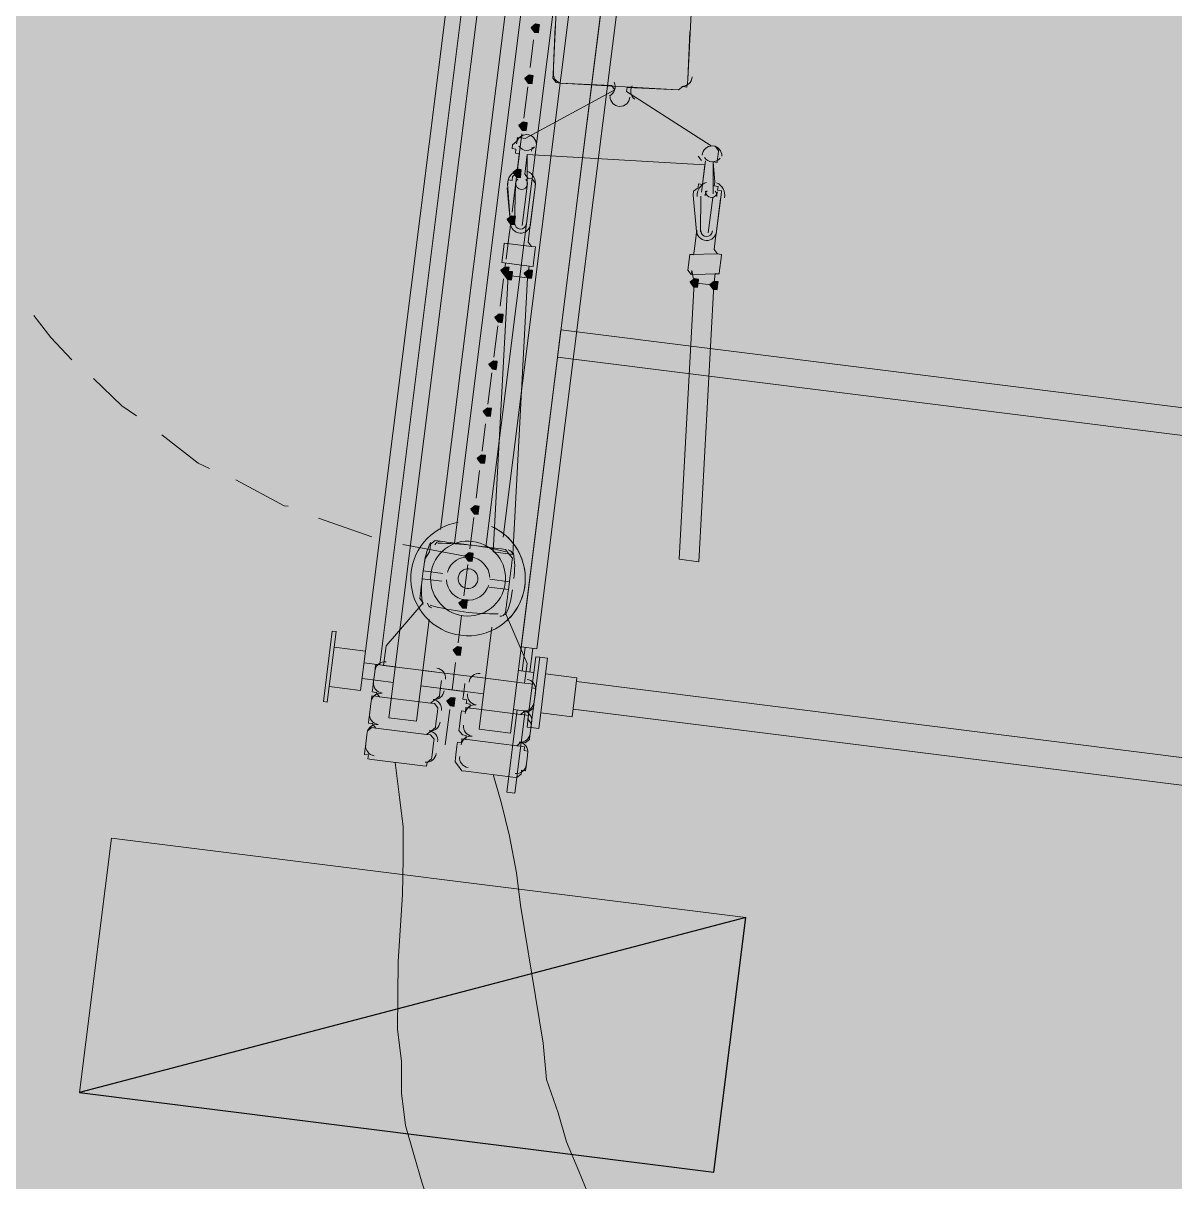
# Model space of a CAD drawing. Header units: metres. Extents: x -4 to 509425, y 7549 to 4732445.
# Drawn here: x 476042.52 to 476044.991, y 4719724.105 to 4719726.591 of the extents above; entities that cross this region are included whole.
import ezdxf

# ---------------------------------------------------------------- set-up
doc = ezdxf.new("R2010")
doc.units = ezdxf.units.M
doc.header["$LTSCALE"] = 0.01
doc.header["$MEASUREMENT"] = 0
doc.layers.get('0').update_dxf_attribs({"lineweight": 0})
doc.layers.add('_SUBESTACIÓN', color=1, linetype='Continuous')
doc.layers.add('SUBESTACION LA VID', color=253, linetype='Continuous')

# ---------------------------------------------------------------- blocks, each defined once
blk = doc.blocks.new('A$Cfff6051d')
at = {"layer": 'SUBESTACION LA VID', "transparency": 33554687}
h = blk.add_hatch(color=256, dxfattribs=at)
h.dxf.hatch_style = 2
h.paths.add_polyline_path([(476043.6269, 4719726.5793), (476043.628, 4719726.5877), (476043.6196, 4719726.5888), (476043.6101, 4719726.5814), (476043.6175, 4719726.572), (476043.6259, 4719726.5709)])
h = blk.add_hatch(color=256, dxfattribs=at)
h.dxf.hatch_style = 2
h.paths.add_polyline_path([(476043.6132, 4719726.4701), (476043.6143, 4719726.4785), (476043.6059, 4719726.4796), (476043.5964, 4719726.4722), (476043.6038, 4719726.4628), (476043.6122, 4719726.4617)])
h = blk.add_hatch(color=256, dxfattribs=at)
h.dxf.hatch_style = 2
h.paths.add_polyline_path([(476043.6006, 4719726.3693), (476043.6017, 4719726.3777), (476043.5933, 4719726.3787), (476043.5838, 4719726.3714), (476043.5911, 4719726.3619), (476043.5995, 4719726.3609)])
h = blk.add_hatch(color=256, dxfattribs=at)
h.dxf.hatch_style = 2
h.paths.add_polyline_path([(476043.588, 4719726.2685), (476043.589, 4719726.2769), (476043.5806, 4719726.2779), (476043.5712, 4719726.2706), (476043.5785, 4719726.2611), (476043.5869, 4719726.2601)])
h = blk.add_hatch(color=256, dxfattribs=at)
h.dxf.hatch_style = 2
h.paths.add_polyline_path([(476043.5753, 4719726.1677), (476043.5764, 4719726.1761), (476043.568, 4719726.1771), (476043.5585, 4719726.1698), (476043.5659, 4719726.1603), (476043.5743, 4719726.1593)])
h = blk.add_hatch(color=256, dxfattribs=at)
h.dxf.hatch_style = 2
h.paths.add_polyline_path([(476043.5616, 4719726.0585), (476043.5627, 4719726.0669), (476043.5543, 4719726.0679), (476043.5448, 4719726.0606), (476043.5522, 4719726.0511), (476043.5606, 4719726.0501)])
h = blk.add_hatch(color=256, dxfattribs=at)
h.dxf.hatch_style = 2
h.paths.add_polyline_path([(476043.569, 4719726.049), (476043.57, 4719726.0574), (476043.5616, 4719726.0585), (476043.5522, 4719726.0511), (476043.5595, 4719726.0417), (476043.5679, 4719726.0406)])
h = blk.add_hatch(color=256, dxfattribs=at)
h.dxf.hatch_style = 2
h.paths.add_polyline_path([(476043.612, 4719726.0522), (476043.6131, 4719726.0606), (476043.6047, 4719726.0616), (476043.5952, 4719726.0543), (476043.6026, 4719726.0448), (476043.611, 4719726.0438)])
h = blk.add_hatch(color=256, dxfattribs=at)
h.dxf.hatch_style = 2
h.paths.add_polyline_path([(476043.968, 4719726.0331), (476043.9691, 4719726.0415), (476043.9607, 4719726.0426), (476043.9512, 4719726.0352), (476043.9586, 4719726.0258), (476043.967, 4719726.0247)])
h = blk.add_hatch(color=256, dxfattribs=at)
h.dxf.hatch_style = 2
h.paths.add_polyline_path([(476044.01, 4719726.0279), (476044.0111, 4719726.0363), (476044.0027, 4719726.0373), (476043.9932, 4719726.03), (476044.0006, 4719726.0205), (476044.009, 4719726.0195)])
h = blk.add_hatch(color=256, dxfattribs=at)
h.dxf.hatch_style = 2
h.paths.add_polyline_path([(476043.549, 4719725.9577), (476043.5501, 4719725.9661), (476043.5417, 4719725.9671), (476043.5322, 4719725.9598), (476043.5395, 4719725.9503), (476043.5479, 4719725.9493)])
h = blk.add_hatch(color=256, dxfattribs=at)
h.dxf.hatch_style = 2
h.paths.add_polyline_path([(476043.5364, 4719725.8569), (476043.5374, 4719725.8653), (476043.529, 4719725.8663), (476043.5196, 4719725.859), (476043.5269, 4719725.8495), (476043.5353, 4719725.8485)])
h = blk.add_hatch(color=256, dxfattribs=at)
h.dxf.hatch_style = 2
h.paths.add_polyline_path([(476043.5237, 4719725.7561), (476043.5248, 4719725.7645), (476043.5164, 4719725.7655), (476043.5069, 4719725.7582), (476043.5143, 4719725.7487), (476043.5227, 4719725.7477)])
h = blk.add_hatch(color=256, dxfattribs=at)
h.dxf.hatch_style = 2
h.paths.add_polyline_path([(476043.5111, 4719725.6553), (476043.5121, 4719725.6637), (476043.5037, 4719725.6647), (476043.4943, 4719725.6574), (476043.5016, 4719725.6479), (476043.51, 4719725.6469)])
h = blk.add_hatch(color=256, dxfattribs=at)
h.dxf.hatch_style = 2
h.paths.add_polyline_path([(476043.4974, 4719725.5461), (476043.4984, 4719725.5545), (476043.49, 4719725.5555), (476043.4806, 4719725.5482), (476043.4879, 4719725.5387), (476043.4963, 4719725.5377)])
h = blk.add_hatch(color=256, dxfattribs=at)
h.dxf.hatch_style = 2
h.paths.add_polyline_path([(476043.4848, 4719725.4453), (476043.4858, 4719725.4537), (476043.4774, 4719725.4547), (476043.468, 4719725.4474), (476043.4753, 4719725.4379), (476043.4837, 4719725.4369)])
h = blk.add_hatch(color=256, dxfattribs=at)
h.dxf.hatch_style = 2
h.paths.add_polyline_path([(476043.4721, 4719725.3445), (476043.4732, 4719725.3529), (476043.4648, 4719725.3539), (476043.4553, 4719725.3466), (476043.4627, 4719725.3371), (476043.4711, 4719725.3361)])
h = blk.add_hatch(color=256, dxfattribs=at)
h.dxf.hatch_style = 2
h.paths.add_polyline_path([(476043.4595, 4719725.2436), (476043.4605, 4719725.252), (476043.4521, 4719725.2531), (476043.4427, 4719725.2458), (476043.45, 4719725.2363), (476043.4584, 4719725.2352)])
h = blk.add_hatch(color=256, dxfattribs=at)
h.dxf.hatch_style = 2
h.paths.add_polyline_path([(476043.4458, 4719725.1344), (476043.4468, 4719725.1428), (476043.4384, 4719725.1439), (476043.429, 4719725.1366), (476043.4363, 4719725.1271), (476043.4447, 4719725.126)])
h = blk.add_hatch(color=256, dxfattribs=at)
h.dxf.hatch_style = 2
h.paths.add_polyline_path([(476044.0704, 4719724.6722), (476042.6411, 4719724.2968), (476044.002, 4719724.1262)])
at = {"layer": 'SUBESTACION LA VID', "lineweight": 15}
for p, q in [((476043.4459, 4719725.4757), (476043.8008, 4719728.3066)), ((476043.5131, 4719725.4673), (476043.868, 4719728.2982)), ((476043.2547, 4719725.2437), (476043.5043, 4719727.2346)), ((476043.5379, 4719727.2304), (476043.2852, 4719725.2143)), ((476043.5777, 4719726.7988), (476043.4155, 4719725.5051)), ((476043.7121, 4719726.7819), (476043.5499, 4719725.4883)), ((476043.5655, 4719725.0682), (476043.7782, 4719726.7651)), ((476043.6616, 4719726.5835), (476043.6573, 4719726.4816)), ((476043.9461, 4719726.471), (476043.9504, 4719726.5729)), ((476043.608, 4719726.4964), (476043.6154, 4719726.5552)), ((476043.5943, 4719726.3871), (476043.6027, 4719726.4543)), ((476043.5974, 4719726.3441), (476043.7896, 4719726.448)), ((476043.672, 4719726.4627), (476043.9262, 4719726.4479)), ((476043.9965, 4719726.3282), (476043.8148, 4719726.4448)), ((476043.5817, 4719726.2863), (476043.5901, 4719726.3535)), ((476043.5701, 4719726.3304), (476043.5691, 4719726.322)), ((476043.6121, 4719726.3252), (476043.6111, 4719726.3168)), ((476043.5764, 4719726.2443), (476043.5848, 4719726.3115)), ((476043.6016, 4719726.3094), (476043.9828, 4719726.2872)), ((476043.6016, 4719726.2412), (476043.6016, 4719726.3094)), ((476043.9681, 4719726.3062), (476043.9755, 4719726.2967)), ((476043.9754, 4719726.2284), (476043.9839, 4719726.2956)), ((476044.0006, 4719726.2253), (476044.0007, 4719726.2935)), ((476044.0112, 4719726.3093), (476044.0101, 4719726.3009)), ((476043.569, 4719726.1855), (476043.5764, 4719726.2443)), ((476043.5764, 4719726.2443), (476043.5743, 4719726.1593)), ((476043.6016, 4719726.2412), (476043.5911, 4719726.1572)), ((476043.5586, 4719726.238), (476043.5659, 4719726.1603)), ((476043.6184, 4719726.2391), (476043.6079, 4719726.1551)), ((476043.9576, 4719726.2222), (476043.9649, 4719726.1444)), ((476043.9744, 4719726.22), (476043.9733, 4719726.1434)), ((476043.9996, 4719726.2169), (476043.9901, 4719726.1413)), ((476044.0164, 4719726.2148), (476044.0069, 4719726.1392)), ((476043.5564, 4719726.0847), (476043.5638, 4719726.1435)), ((476043.5648, 4719726.1519), (476043.5617, 4719726.1267)), ((476043.6068, 4719726.1467), (476043.6037, 4719726.1215)), ((476043.611, 4719726.112), (476043.5522, 4719726.1194)), ((476043.5606, 4719726.1183), (476043.5617, 4719726.1267)), ((476043.611, 4719726.112), (476043.6037, 4719726.1215)), ((476043.9638, 4719726.136), (476043.9596, 4719726.1024)), ((476044.0058, 4719726.1308), (476044.0027, 4719726.1056)), ((476043.5512, 4719726.111), (476043.5469, 4719726.0774)), ((476043.5512, 4719726.111), (476043.5512, 4719726.111)), ((476043.611, 4719726.112), (476043.611, 4719726.112)), ((476043.6194, 4719726.111), (476043.6152, 4719726.0774)), ((476043.9502, 4719726.0951), (476043.9502, 4719726.0951)), ((476043.9586, 4719726.094), (476043.9596, 4719726.1024)), ((476044.01, 4719726.0961), (476044.0027, 4719726.1056)), ((476043.6057, 4719726.07), (476043.5469, 4719726.0774)), ((476043.548, 4719726.0858), (476043.548, 4719726.0858)), ((476043.5553, 4719726.0763), (476043.5522, 4719726.0511)), ((476043.6057, 4719726.07), (476043.6036, 4719726.0532)), ((476043.6068, 4719726.0784), (476043.6068, 4719726.0784)), ((476044.009, 4719726.0877), (476044.009, 4719726.0877)), ((476044.0174, 4719726.0867), (476044.0142, 4719726.0615)), ((476043.5606, 4719726.0501), (476043.5289, 4719725.4568)), ((476043.5438, 4719725.9839), (476043.5511, 4719726.0427)), ((476043.6026, 4719726.0448), (476043.5606, 4719726.0501)), ((476043.6026, 4719726.0448), (476043.5709, 4719725.4515)), ((476043.946, 4719726.0615), (476043.946, 4719726.0615)), ((476043.9533, 4719726.052), (476044.0132, 4719726.0531)), ((476043.9544, 4719726.0604), (476043.9596, 4719726.0342)), ((476044.0142, 4719726.0615), (476044.0142, 4719726.0615)), ((476043.9596, 4719726.0342), (476043.9279, 4719725.4409)), ((476043.9596, 4719726.0342), (476044.0016, 4719726.0289)), ((476043.5301, 4719725.8747), (476043.5385, 4719725.9419)), ((476043.5174, 4719725.7739), (476043.5259, 4719725.8411)), ((476043.5048, 4719725.6731), (476043.5122, 4719725.7319)), ((476043.4922, 4719725.5723), (476043.4995, 4719725.6311)), ((476043.2685, 4719725.4894), (476043.154, 4719725.5294)), ((476043.4785, 4719725.4631), (476043.4869, 4719725.5303)), ((476043.4764, 4719725.4463), (476043.3346, 4719725.4726)), ((476043.5709, 4719725.4515), (476043.5289, 4719725.4568)), ((476043.4658, 4719725.3623), (476043.4742, 4719725.4295)), ((476043.9279, 4719725.4409), (476043.9699, 4719725.4356)), ((476043.4186, 4719725.3938), (476043.3766, 4719725.3991)), ((476043.4207, 4719725.4106), (476043.3787, 4719725.4159)), ((476043.5215, 4719725.398), (476043.5635, 4719725.3927)), ((476043.5194, 4719725.3812), (476043.5614, 4719725.3759)), ((476043.4532, 4719725.2615), (476043.4606, 4719725.3203)), ((476043.3912, 4719725.3119), (476043.3639, 4719725.0935)), ((476043.5257, 4719725.2951), (476043.4983, 4719725.0767)), ((476043.177, 4719725.1681), (476043.1875, 4719725.2521)), ((476043.5907, 4719725.2016), (476043.597, 4719725.252)), ((476043.6075, 4719725.1995), (476043.6138, 4719725.2499)), ((476043.2516, 4719725.2185), (476043.3188, 4719725.2101)), ((476043.2715, 4719725.1734), (476043.2746, 4719725.1986)), ((476043.2936, 4719725.2133), (476043.4028, 4719725.1996)), ((476043.512, 4719725.1859), (476043.3776, 4719725.2027)), ((476043.4405, 4719725.1607), (476043.4479, 4719725.2195)), ((476043.6054, 4719725.1144), (476043.6159, 4719725.1984)), ((476043.2473, 4719725.1849), (476043.3145, 4719725.1765)), ((476043.4175, 4719725.1807), (476043.4143, 4719725.1555)), ((476043.4679, 4719725.1743), (476043.4647, 4719725.1491)), ((476043.596, 4719725.1753), (476043.4952, 4719725.188)), ((476043.6306, 4719725.1113), (476043.6411, 4719725.1953)), ((476043.7073, 4719725.1785), (476047.143, 4719724.7477)), ((476043.5077, 4719725.1523), (476043.3733, 4719725.1691)), ((476043.4153, 4719725.1639), (476043.4657, 4719725.1575)), ((476043.6159, 4719725.1302), (476043.6191, 4719725.1554)), ((476043.2631, 4719725.1062), (476043.2662, 4719725.1314)), ((476043.3943, 4719725.1324), (476043.2851, 4719725.1461)), ((476043.2851, 4719725.1461), (476043.3943, 4719725.1324)), ((476043.3639, 4719725.0935), (476043.3051, 4719725.1009)), ((476043.409, 4719725.1135), (476043.4059, 4719725.0883)), ((476043.4258, 4719725.0431), (476043.4353, 4719725.1187)), ((476043.4594, 4719725.1071), (476043.4563, 4719725.0819)), ((476043.4867, 4719725.1208), (476043.5875, 4719725.1081)), ((476043.5875, 4719725.1081), (476043.4867, 4719725.1208)), ((476043.6999, 4719725.1197), (476047.1356, 4719724.6889)), ((476043.3859, 4719725.0652), (476043.2767, 4719725.0789)), ((476043.2767, 4719725.0789), (476043.3859, 4719725.0652)), ((476043.4983, 4719725.0767), (476043.5655, 4719725.0682)), ((476043.6075, 4719725.063), (476043.6106, 4719725.0882)), ((476043.2546, 4719725.039), (476043.2578, 4719725.0642)), ((476043.4783, 4719725.0536), (476043.5791, 4719725.0409)), ((476043.5791, 4719725.0409), (476043.4783, 4719725.0536)), ((476043.4006, 4719725.0463), (476043.3974, 4719725.0211)), ((476043.451, 4719725.0399), (476043.4478, 4719725.0147)), ((476043.3775, 4719724.998), (476043.2683, 4719725.0116)), ((476043.5991, 4719724.9958), (476043.6022, 4719725.021)), ((476043.4699, 4719724.9864), (476043.5707, 4719724.9737)), ((476042.6411, 4719724.2968), (476044.0704, 4719724.6722))]:
    blk.add_line(p, q, dxfattribs=at)
for points in [[(476043.9699, 4719725.4356), (476043.9279, 4719725.4409), (476043.9596, 4719726.0342), (476043.9544, 4719726.0604), (476043.9533, 4719726.052), (476043.946, 4719726.0615), (476043.9502, 4719726.0951), (476043.9586, 4719726.094), (476043.9596, 4719726.1024), (476043.9638, 4719726.136), (476043.9649, 4719726.1444), (476043.9576, 4719726.2222), (476043.9586, 4719726.2306), (476043.9681, 4719726.2379), (476043.9691, 4719726.2463), (476043.9775, 4719726.2452), (476043.9828, 4719726.2872), (476043.6016, 4719726.3094), (476043.5964, 4719726.2674), (476043.6037, 4719726.258), (476043.6121, 4719726.2569), (476043.6195, 4719726.2475), (476043.6184, 4719726.2391), (476043.6089, 4719726.1635), (476043.6068, 4719726.1467), (476043.6037, 4719726.1215), (476043.611, 4719726.112), (476043.6194, 4719726.111), (476043.6152, 4719726.0774), (476043.6141, 4719726.069), (476043.6057, 4719726.07), (476043.6036, 4719726.0532), (476043.6026, 4719726.0448), (476043.5709, 4719725.4515), (476043.5289, 4719725.4568), (476043.5606, 4719726.0501), (476043.5522, 4719726.0511), (476043.5553, 4719726.0763), (476043.5469, 4719726.0774), (476043.5512, 4719726.111), (476043.5522, 4719726.1194), (476043.5606, 4719726.1183), (476043.5617, 4719726.1267), (476043.5648, 4719726.1519), (476043.5659, 4719726.1603), (476043.5596, 4719726.2464), (476043.5607, 4719726.2548), (476043.5691, 4719726.2538), (476043.5701, 4719726.2622), (476043.5796, 4719726.2695), (476043.5848, 4719726.3115), (476043.5764, 4719726.3126), (476043.5775, 4719726.321), (476043.5691, 4719726.322), (476043.5701, 4719726.3304), (476043.5796, 4719726.3378), (476043.5806, 4719726.3462), (476043.589, 4719726.3451), (476043.5974, 4719726.3441), (476043.7896, 4719726.448), (476043.7823, 4719726.4574), (476043.672, 4719726.4627), (476043.6636, 4719726.4638), (476043.6563, 4719726.4732), (476043.6573, 4719726.4816), (476043.76, 4719728.6616)], [(476044.0561, 4719728.6415), (476043.9461, 4719726.471), (476043.9451, 4719726.4626), (476043.944, 4719726.4542), (476043.9356, 4719726.4553), (476043.9262, 4719726.4479), (476043.8159, 4719726.4532), (476043.8148, 4719726.4448), (476043.9965, 4719726.3282), (476044.0049, 4719726.3271), (476044.0122, 4719726.3177), (476044.0112, 4719726.3093), (476044.0101, 4719726.3009), (476044.0091, 4719726.2925), (476044.0007, 4719726.2935), (476044.0038, 4719726.2505), (476044.0027, 4719726.2421), (476044.0111, 4719726.241), (476044.0101, 4719726.2326), (476044.0185, 4719726.2316), (476044.0174, 4719726.2232), (476044.0069, 4719726.1392), (476044.0058, 4719726.1308), (476044.0027, 4719726.1056), (476044.01, 4719726.0961), (476044.0184, 4719726.0951), (476044.0174, 4719726.0867), (476044.0142, 4719726.0615), (476044.0132, 4719726.0531), (476044.0048, 4719726.0541), (476044.0016, 4719726.0289), (476043.9699, 4719725.4356)], [(476043.7883, 4719728.4789), (476043.8157, 4719728.6973), (476043.7569, 4719728.7046), (476043.3051, 4719725.1009)], [(476043.8044, 4719726.7021), (476043.6222, 4719725.2488), (476043.5886, 4719725.2531), (476043.7708, 4719726.7063)], [(476043.946, 4719726.0615), (476043.9502, 4719726.0951), (476044.01, 4719726.0961)], [(476044.0048, 4719726.0541), (476044.0016, 4719726.0289), (476043.9699, 4719725.4356)], [(476042.6249, 4719725.8688), (476042.5797, 4719725.9171), (476042.543, 4719725.9643)], [(476047.3711, 4719725.4102), (476047.3785, 4719725.469), (476043.6739, 4719725.9335), (476043.6666, 4719725.8747), (476047.3711, 4719725.4102)], [(476047.3711, 4719725.4102), (476047.3785, 4719725.469), (476043.6739, 4719725.9335), (476043.6666, 4719725.8747), (476047.3711, 4719725.4102)], [(476042.7635, 4719725.749), (476042.732, 4719725.77), (476042.6711, 4719725.8288)], [(476042.9199, 4719725.6355), (476042.8957, 4719725.6471), (476042.818, 4719725.708)], [(476043.0889, 4719725.5546), (476043.0805, 4719725.5557), (476042.9766, 4719725.6114)], [(476043.2683, 4719725.0116), (476043.2599, 4719725.0127), (476043.2609, 4719725.0211), (476043.2525, 4719725.0222), (476043.2536, 4719725.0306), (476043.2546, 4719725.039), (476043.2578, 4719725.0642), (476043.2588, 4719725.0726), (476043.2683, 4719725.0799), (476043.2767, 4719725.0789), (476043.2694, 4719725.0883), (476043.261, 4719725.0894), (476043.262, 4719725.0978), (476043.2631, 4719725.1062), (476043.2662, 4719725.1314), (476043.2673, 4719725.1398), (476043.2683, 4719725.1482), (476043.2767, 4719725.1471), (476043.2851, 4719725.1461), (476043.2778, 4719725.1555), (476043.2694, 4719725.1566), (476043.2704, 4719725.165), (476043.2715, 4719725.1734), (476043.2746, 4719725.1986), (476043.2757, 4719725.207), (476043.2768, 4719725.2154), (476043.2852, 4719725.2143), (476043.2936, 4719725.2133), (476043.2988, 4719725.2553), (476043.3787, 4719725.3476), (476043.3713, 4719725.3571), (476043.3734, 4719725.3739), (476043.3745, 4719725.3823), (476043.3755, 4719725.3907), (476043.3766, 4719725.3991), (476043.3787, 4719725.4159), (476043.3797, 4719725.4243), (476043.3818, 4719725.4411), (476043.3923, 4719725.4568), (476043.3934, 4719725.4652), (476043.3945, 4719725.4736), (476043.4039, 4719725.481), (476043.4207, 4719725.4789), (476043.4291, 4719725.4778), (476043.4375, 4719725.4768), (476043.4459, 4719725.4757), (476043.4543, 4719725.4747), (476043.4711, 4719725.4726), (476043.4795, 4719725.4715), (476043.4879, 4719725.4705), (476043.5047, 4719725.4684), (476043.5215, 4719725.4662), (476043.5383, 4719725.4641), (476043.5467, 4719725.4631), (476043.5551, 4719725.462), (476043.5625, 4719725.4526), (476043.5698, 4719725.4431), (476043.5688, 4719725.4347), (476043.5677, 4719725.4263), (476043.5666, 4719725.4179), (476043.5656, 4719725.4095), (476043.5645, 4719725.4011), (476043.5635, 4719725.3927), (476043.5614, 4719725.3759), (476043.5603, 4719725.3675), (476043.5593, 4719725.3591), (476043.5582, 4719725.3507), (476043.5572, 4719725.3423), (476043.5561, 4719725.3339), (476043.5551, 4719725.3255), (476043.6012, 4719725.2173), (476043.596, 4719725.1753), (476043.6044, 4719725.1743), (476043.6128, 4719725.1732), (476043.6117, 4719725.1648), (476043.6201, 4719725.1638), (476043.6191, 4719725.1554), (476043.6159, 4719725.1302), (476043.6149, 4719725.1218), (476043.6054, 4719725.1144), (476043.597, 4719725.1155), (476043.5875, 4719725.1081), (476043.5959, 4719725.1071), (476043.6043, 4719725.106), (476043.6033, 4719725.0976), (476043.6106, 4719725.0882), (476043.6075, 4719725.063), (476043.6064, 4719725.0546), (476043.597, 4719725.0472), (476043.5886, 4719725.0483), (476043.5791, 4719725.0409), (476043.5875, 4719725.0399), (476043.5959, 4719725.0388), (476043.5949, 4719725.0304), (476043.6033, 4719725.0294), (476043.6022, 4719725.021), (476043.5991, 4719724.9958), (476043.598, 4719724.9874), (476043.5896, 4719724.9884), (476043.5885, 4719724.98), (476043.5791, 4719724.9727), (476043.5707, 4719724.9737), (476043.4699, 4719724.9864), (476043.4615, 4719724.9874), (476043.4541, 4719724.9969), (476043.4468, 4719725.0063), (476043.4478, 4719725.0147), (476043.451, 4719725.0399), (476043.4521, 4719725.0483), (476043.4605, 4719725.0473), (476043.4615, 4719725.0557), (476043.4699, 4719725.0546), (476043.4783, 4719725.0536), (476043.4699, 4719725.0546), (476043.471, 4719725.063), (476043.4626, 4719725.0641), (476043.4552, 4719725.0735), (476043.4563, 4719725.0819), (476043.4594, 4719725.1071), (476043.4605, 4719725.1155), (476043.4689, 4719725.1145), (476043.4699, 4719725.1229), (476043.4783, 4719725.1218), (476043.4867, 4719725.1208), (476043.4783, 4719725.1218), (476043.4794, 4719725.1302), (476043.471, 4719725.1313), (476043.472, 4719725.1397), (476043.4636, 4719725.1407), (476043.4647, 4719725.1491), (476043.4657, 4719725.1575), (476043.4153, 4719725.1639), (476043.4143, 4719725.1555), (476043.4132, 4719725.1471), (476043.4038, 4719725.1397), (476043.3943, 4719725.1324), (476043.4027, 4719725.1313), (476043.4101, 4719725.1219), (476043.409, 4719725.1135), (476043.4059, 4719725.0883), (476043.4048, 4719725.0799), (476043.3954, 4719725.0725), (476043.3859, 4719725.0652), (476043.3943, 4719725.0641), (476043.4017, 4719725.0547), (476043.4006, 4719725.0463), (476043.3974, 4719725.0211), (476043.3964, 4719725.0127), (476043.3869, 4719725.0053), (476043.3859, 4719724.9969), (476043.3775, 4719724.998), (476043.2683, 4719725.0116)], [(476043.2936, 4719725.2133), (476043.2988, 4719725.2553), (476043.3787, 4719725.3476)], [(476043.596, 4719725.1753), (476043.6012, 4719725.2173), (476043.5551, 4719725.3255)], [(476043.1917, 4719725.2857), (476043.1875, 4719725.2521), (476043.2547, 4719725.2437), (476043.2442, 4719725.1597), (476043.177, 4719725.1681), (476043.1728, 4719725.1345), (476043.1644, 4719725.1356), (476043.1833, 4719725.2868), (476043.1917, 4719725.2857)], [(476043.5718, 4719725.1186), (476043.6054, 4719725.1144), (476043.6012, 4719725.0808), (476043.6096, 4719725.0798), (476043.6285, 4719725.231), (476043.6201, 4719725.232), (476043.6159, 4719725.1984), (476043.5823, 4719725.2026)], [(476043.6453, 4719725.2289), (476043.6411, 4719725.1953), (476043.7083, 4719725.1869), (476043.6978, 4719725.1029), (476043.6306, 4719725.1113), (476043.6264, 4719725.0777), (476043.6096, 4719725.0798), (476043.6285, 4719725.231), (476043.6453, 4719725.2289)], [(476043.597, 4719725.1155), (476043.5749, 4719724.9391), (476043.5581, 4719724.9412), (476043.5802, 4719725.1176)], [(476043.3187, 4719725.0053), (476043.3271, 4719724.936), (476043.3354, 4719724.8667), (476043.3354, 4719724.7985), (476043.3343, 4719724.7218), (476043.3248, 4719724.5779), (476043.3237, 4719724.433), (476043.3321, 4719724.3637), (476043.3321, 4719724.2955), (476043.3404, 4719724.2262), (476043.3583, 4719724.1642), (476043.3761, 4719724.1022), (476043.3887, 4719724.0665), (476043.4023, 4719724.0392), (476043.416, 4719724.0119), (476043.4296, 4719723.9846), (476043.4517, 4719723.9562), (476043.4748, 4719723.9363)], [(476043.5287, 4719724.979), (476043.5465, 4719724.917), (476043.5633, 4719724.8467), (476043.579, 4719724.7679), (476043.5874, 4719724.6986), (476043.6115, 4719724.5505), (476043.6356, 4719724.4025), (476043.6429, 4719724.3248), (476043.6681, 4719724.2533), (476043.6859, 4719724.1914), (476043.7121, 4719724.1284), (476043.7384, 4719724.0653), (476043.7604, 4719724.037), (476043.7825, 4719724.0086), (476043.7961, 4719723.9813), (476043.8192, 4719723.9614), (476043.8496, 4719723.9319), (476043.8727, 4719723.912)], [(476044.002, 4719724.1262), (476042.6411, 4719724.2968), (476042.7096, 4719724.8428), (476044.0704, 4719724.6722), (476044.002, 4719724.1262)]]:
    blk.add_lwpolyline(points, dxfattribs=at)
at = {"layer": 'SUBESTACION LA VID'}
for points in [[(476043.6269, 4719726.5793), (476043.628, 4719726.5877), (476043.6196, 4719726.5888), (476043.6101, 4719726.5814), (476043.6175, 4719726.572), (476043.6259, 4719726.5709)], [(476043.6132, 4719726.4701), (476043.6143, 4719726.4785), (476043.6059, 4719726.4796), (476043.5964, 4719726.4722), (476043.6038, 4719726.4628), (476043.6122, 4719726.4617)], [(476043.6006, 4719726.3693), (476043.6017, 4719726.3777), (476043.5933, 4719726.3787), (476043.5838, 4719726.3714), (476043.5911, 4719726.3619), (476043.5995, 4719726.3609)], [(476043.588, 4719726.2685), (476043.589, 4719726.2769), (476043.5806, 4719726.2779), (476043.5712, 4719726.2706), (476043.5785, 4719726.2611), (476043.5869, 4719726.2601)], [(476043.5753, 4719726.1677), (476043.5764, 4719726.1761), (476043.568, 4719726.1771), (476043.5585, 4719726.1698), (476043.5659, 4719726.1603), (476043.5743, 4719726.1593)], [(476043.5616, 4719726.0585), (476043.5627, 4719726.0669), (476043.5543, 4719726.0679), (476043.5448, 4719726.0606), (476043.5522, 4719726.0511), (476043.5606, 4719726.0501)], [(476043.569, 4719726.049), (476043.57, 4719726.0574), (476043.5616, 4719726.0585), (476043.5522, 4719726.0511), (476043.5595, 4719726.0417), (476043.5679, 4719726.0406)], [(476043.612, 4719726.0522), (476043.6131, 4719726.0606), (476043.6047, 4719726.0616), (476043.5952, 4719726.0543), (476043.6026, 4719726.0448), (476043.611, 4719726.0438)], [(476043.968, 4719726.0331), (476043.9691, 4719726.0415), (476043.9607, 4719726.0426), (476043.9512, 4719726.0352), (476043.9586, 4719726.0258), (476043.967, 4719726.0247)], [(476044.01, 4719726.0279), (476044.0111, 4719726.0363), (476044.0027, 4719726.0373), (476043.9932, 4719726.03), (476044.0006, 4719726.0205), (476044.009, 4719726.0195)], [(476043.549, 4719725.9577), (476043.5501, 4719725.9661), (476043.5417, 4719725.9671), (476043.5322, 4719725.9598), (476043.5395, 4719725.9503), (476043.5479, 4719725.9493)], [(476043.5364, 4719725.8569), (476043.5374, 4719725.8653), (476043.529, 4719725.8663), (476043.5196, 4719725.859), (476043.5269, 4719725.8495), (476043.5353, 4719725.8485)], [(476043.5237, 4719725.7561), (476043.5248, 4719725.7645), (476043.5164, 4719725.7655), (476043.5069, 4719725.7582), (476043.5143, 4719725.7487), (476043.5227, 4719725.7477)], [(476043.5111, 4719725.6553), (476043.5121, 4719725.6637), (476043.5037, 4719725.6647), (476043.4943, 4719725.6574), (476043.5016, 4719725.6479), (476043.51, 4719725.6469)], [(476043.4974, 4719725.5461), (476043.4984, 4719725.5545), (476043.49, 4719725.5555), (476043.4806, 4719725.5482), (476043.4879, 4719725.5387), (476043.4963, 4719725.5377)], [(476043.4848, 4719725.4453), (476043.4858, 4719725.4537), (476043.4774, 4719725.4547), (476043.468, 4719725.4474), (476043.4753, 4719725.4379), (476043.4837, 4719725.4369)], [(476043.4721, 4719725.3445), (476043.4732, 4719725.3529), (476043.4648, 4719725.3539), (476043.4553, 4719725.3466), (476043.4627, 4719725.3371), (476043.4711, 4719725.3361)], [(476043.4595, 4719725.2436), (476043.4605, 4719725.252), (476043.4521, 4719725.2531), (476043.4427, 4719725.2458), (476043.45, 4719725.2363), (476043.4584, 4719725.2352)], [(476043.4458, 4719725.1344), (476043.4468, 4719725.1428), (476043.4384, 4719725.1439), (476043.429, 4719725.1366), (476043.4363, 4719725.1271), (476043.4447, 4719725.126)], [(476044.0704, 4719724.6722), (476042.6411, 4719724.2968), (476044.002, 4719724.1262)]]:
    blk.add_lwpolyline(points, close=True, dxfattribs=at)
at = {"layer": 'SUBESTACION LA VID', "lineweight": 0}
for points in [[(476043.6269, 4719726.5793), (476043.628, 4719726.5877), (476043.6196, 4719726.5888), (476043.6101, 4719726.5814), (476043.6175, 4719726.572), (476043.6259, 4719726.5709)], [(476043.6132, 4719726.4701), (476043.6143, 4719726.4785), (476043.6059, 4719726.4796), (476043.5964, 4719726.4722), (476043.6038, 4719726.4628), (476043.6122, 4719726.4617)], [(476043.6006, 4719726.3693), (476043.6017, 4719726.3777), (476043.5933, 4719726.3787), (476043.5838, 4719726.3714), (476043.5911, 4719726.3619), (476043.5995, 4719726.3609)], [(476043.588, 4719726.2685), (476043.589, 4719726.2769), (476043.5806, 4719726.2779), (476043.5712, 4719726.2706), (476043.5785, 4719726.2611), (476043.5869, 4719726.2601)], [(476043.5753, 4719726.1677), (476043.5764, 4719726.1761), (476043.568, 4719726.1771), (476043.5585, 4719726.1698), (476043.5659, 4719726.1603), (476043.5743, 4719726.1593)], [(476043.5616, 4719726.0585), (476043.5627, 4719726.0669), (476043.5543, 4719726.0679), (476043.5448, 4719726.0606), (476043.5522, 4719726.0511), (476043.5606, 4719726.0501)], [(476043.569, 4719726.049), (476043.57, 4719726.0574), (476043.5616, 4719726.0585), (476043.5522, 4719726.0511), (476043.5595, 4719726.0417), (476043.5679, 4719726.0406)], [(476043.612, 4719726.0522), (476043.6131, 4719726.0606), (476043.6047, 4719726.0616), (476043.5952, 4719726.0543), (476043.6026, 4719726.0448), (476043.611, 4719726.0438)], [(476043.968, 4719726.0331), (476043.9691, 4719726.0415), (476043.9607, 4719726.0426), (476043.9512, 4719726.0352), (476043.9586, 4719726.0258), (476043.967, 4719726.0247)], [(476044.01, 4719726.0279), (476044.0111, 4719726.0363), (476044.0027, 4719726.0373), (476043.9932, 4719726.03), (476044.0006, 4719726.0205), (476044.009, 4719726.0195)], [(476043.549, 4719725.9577), (476043.5501, 4719725.9661), (476043.5417, 4719725.9671), (476043.5322, 4719725.9598), (476043.5395, 4719725.9503), (476043.5479, 4719725.9493)], [(476043.5364, 4719725.8569), (476043.5374, 4719725.8653), (476043.529, 4719725.8663), (476043.5196, 4719725.859), (476043.5269, 4719725.8495), (476043.5353, 4719725.8485)], [(476043.5237, 4719725.7561), (476043.5248, 4719725.7645), (476043.5164, 4719725.7655), (476043.5069, 4719725.7582), (476043.5143, 4719725.7487), (476043.5227, 4719725.7477)], [(476043.5111, 4719725.6553), (476043.5121, 4719725.6637), (476043.5037, 4719725.6647), (476043.4943, 4719725.6574), (476043.5016, 4719725.6479), (476043.51, 4719725.6469)], [(476043.4974, 4719725.5461), (476043.4984, 4719725.5545), (476043.49, 4719725.5555), (476043.4806, 4719725.5482), (476043.4879, 4719725.5387), (476043.4963, 4719725.5377)], [(476043.4848, 4719725.4453), (476043.4858, 4719725.4537), (476043.4774, 4719725.4547), (476043.468, 4719725.4474), (476043.4753, 4719725.4379), (476043.4837, 4719725.4369)], [(476043.4721, 4719725.3445), (476043.4732, 4719725.3529), (476043.4648, 4719725.3539), (476043.4553, 4719725.3466), (476043.4627, 4719725.3371), (476043.4711, 4719725.3361)], [(476043.4595, 4719725.2436), (476043.4605, 4719725.252), (476043.4521, 4719725.2531), (476043.4427, 4719725.2458), (476043.45, 4719725.2363), (476043.4584, 4719725.2352)], [(476043.4458, 4719725.1344), (476043.4468, 4719725.1428), (476043.4384, 4719725.1439), (476043.429, 4719725.1366), (476043.4363, 4719725.1271), (476043.4447, 4719725.126)], [(476044.0704, 4719724.6722), (476042.6411, 4719724.2968), (476044.002, 4719724.1262)]]:
    blk.add_lwpolyline(points, close=True, dxfattribs=at)
at = {"layer": 'SUBESTACION LA VID', "lineweight": 15}
for points, knots in [([(476043.6583, 4719726.4881), (476043.6568, 4719726.482), (476043.6582, 4719726.4755), (476043.6619, 4719726.4705), (476043.6657, 4719726.4655), (476043.6715, 4719726.4624), (476043.6778, 4719726.4621)], [0, 0, 0, 0, 1, 1, 1, 2, 2, 2, 2]), ([(476043.7781, 4719726.4356), (476043.7833, 4719726.4381), (476043.7873, 4719726.4425), (476043.7892, 4719726.4479), (476043.791, 4719726.4533), (476043.7906, 4719726.4592), (476043.7881, 4719726.4644)], [0, 0, 0, 0, 1, 1, 1, 2, 2, 2, 2]), ([(476043.933, 4719726.4557), (476043.9386, 4719726.4554), (476043.9441, 4719726.4574), (476043.9482, 4719726.4611), (476043.9524, 4719726.4649), (476043.9549, 4719726.4702), (476043.9552, 4719726.4758)], [0, 0, 0, 0, 1, 1, 1, 2, 2, 2, 2]), ([(476043.7795, 4719726.4342), (476043.7793, 4719726.4226), (476043.7884, 4719726.413), (476043.8, 4719726.4126), (476043.8115, 4719726.4123), (476043.8212, 4719726.4212), (476043.8218, 4719726.4328)], [0, 0, 0, 0, 1, 1, 1, 2, 2, 2, 2]), ([(476043.6212, 4719726.3299), (476043.6218, 4719726.3416), (476043.6128, 4719726.3515), (476043.6011, 4719726.3521), (476043.5894, 4719726.3527), (476043.5795, 4719726.3437), (476043.5789, 4719726.332)], [0, 0, 0, 0, 1, 1, 1, 2, 2, 2, 2]), ([(476043.5837, 4719726.3273), (476043.5875, 4719726.3219), (476043.5935, 4719726.3185), (476043.6001, 4719726.3182), (476043.6066, 4719726.3179), (476043.6129, 4719726.3206), (476043.6172, 4719726.3256)], [0, 0, 0, 0, 1, 1, 1, 2, 2, 2, 2]), ([(476044.0192, 4719726.3056), (476044.0197, 4719726.3173), (476044.0107, 4719726.3272), (476043.9991, 4719726.3278), (476043.9874, 4719726.3284), (476043.9775, 4719726.3194), (476043.9769, 4719726.3077)], [0, 0, 0, 0, 1, 1, 1, 2, 2, 2, 2]), ([(476043.9817, 4719726.303), (476043.9855, 4719726.2976), (476043.9915, 4719726.2943), (476043.998, 4719726.2939), (476044.0046, 4719726.2936), (476044.0109, 4719726.2963), (476044.0152, 4719726.3013)], [0, 0, 0, 0, 1, 1, 1, 2, 2, 2, 2]), ([(476043.5768, 4719726.2476), (476043.5765, 4719726.2406), (476043.5819, 4719726.2346), (476043.5889, 4719726.2343), (476043.5959, 4719726.2339), (476043.6019, 4719726.2393), (476043.6022, 4719726.2463)], [0, 0, 0, 0, 1, 1, 1, 2, 2, 2, 2]), ([(476043.9843, 4719726.2306), (476043.9839, 4719726.2236), (476043.9893, 4719726.2177), (476043.9963, 4719726.2173), (476044.0033, 4719726.217), (476044.0093, 4719726.2224), (476044.0096, 4719726.2294)], [0, 0, 0, 0, 1, 1, 1, 2, 2, 2, 2]), ([(476043.5663, 4719726.163), (476043.5657, 4719726.1513), (476043.5747, 4719726.1413), (476043.5864, 4719726.1408), (476043.598, 4719726.1402), (476043.608, 4719726.1492), (476043.6085, 4719726.1609)], [0, 0, 0, 0, 1, 1, 1, 2, 2, 2, 2]), ([(476043.5747, 4719726.1625), (476043.5744, 4719726.1555), (476043.5798, 4719726.1496), (476043.5868, 4719726.1492), (476043.5938, 4719726.1489), (476043.5997, 4719726.1543), (476043.6001, 4719726.1613)], [0, 0, 0, 0, 1, 1, 1, 2, 2, 2, 2]), ([(476043.9653, 4719726.1471), (476043.9647, 4719726.1354), (476043.9737, 4719726.1254), (476043.9854, 4719726.1249), (476043.9971, 4719726.1243), (476044.007, 4719726.1333), (476044.0076, 4719726.145)], [0, 0, 0, 0, 1, 1, 1, 2, 2, 2, 2]), ([(476043.9737, 4719726.1466), (476043.9734, 4719726.1396), (476043.9788, 4719726.1337), (476043.9858, 4719726.1333), (476043.9928, 4719726.133), (476043.9988, 4719726.1384), (476043.9991, 4719726.1454)], [0, 0, 0, 0, 1, 1, 1, 2, 2, 2, 2]), ([(476043.4538, 4719725.5205), (476043.3939, 4719725.5102), (476043.3506, 4719725.4575), (476043.352, 4719725.3967), (476043.3534, 4719725.3359), (476043.3992, 4719725.2853), (476043.4595, 4719725.2778), (476043.5198, 4719725.2702), (476043.5766, 4719725.308), (476043.593, 4719725.3665), (476043.6094, 4719725.4251), (476043.5804, 4719725.4868), (476043.5249, 4719725.5116)], [0, 0, 0, 0, 1, 1, 1, 2, 2, 2, 3, 3, 3, 4, 4, 4, 4]), ([(476043.5577, 4719725.3091), (476043.5882, 4719725.337), (476043.6025, 4719725.3784), (476043.5959, 4719725.4192), (476043.5893, 4719725.46), (476043.5626, 4719725.4948), (476043.5249, 4719725.5116)], [0, 0, 0, 0, 1, 1, 1, 2, 2, 2, 2]), ([(476043.5546, 4719725.3896), (476043.5601, 4719725.4337), (476043.5288, 4719725.4739), (476043.4848, 4719725.4794), (476043.4407, 4719725.4849), (476043.4005, 4719725.4537), (476043.395, 4719725.4096), (476043.3894, 4719725.3655), (476043.4207, 4719725.3253), (476043.4648, 4719725.3198), (476043.5088, 4719725.3143), (476043.549, 4719725.3455), (476043.5546, 4719725.3896)], [0, 0, 0, 0, 1, 1, 1, 2, 2, 2, 3, 3, 3, 4, 4, 4, 4]), ([(476043.5213, 4719725.4021), (476043.52, 4719725.4246), (476043.5029, 4719725.443), (476043.4806, 4719725.4458), (476043.4582, 4719725.4486), (476043.4371, 4719725.435), (476043.4303, 4719725.4135)], [0, 0, 0, 0, 1, 1, 1, 2, 2, 2, 2]), ([(476043.4958, 4719725.3969), (476043.4972, 4719725.4085), (476043.489, 4719725.4191), (476043.4774, 4719725.4206), (476043.4658, 4719725.422), (476043.4552, 4719725.4138), (476043.4538, 4719725.4022), (476043.4523, 4719725.3906), (476043.4605, 4719725.38), (476043.4721, 4719725.3786), (476043.4837, 4719725.3771), (476043.4943, 4719725.3854), (476043.4958, 4719725.3969)], [0, 0, 0, 0, 1, 1, 1, 2, 2, 2, 3, 3, 3, 4, 4, 4, 4]), ([(476043.4283, 4719725.3971), (476043.4295, 4719725.3746), (476043.4466, 4719725.3562), (476043.469, 4719725.3534), (476043.4913, 4719725.3506), (476043.5125, 4719725.3642), (476043.5192, 4719725.3857)], [0, 0, 0, 0, 1, 1, 1, 2, 2, 2, 2])]:
    blk.add_open_spline(points, degree=3, knots=knots, dxfattribs=at)
for points in [[(476043.8269, 4719726.4567), (476043.8208, 4719726.4471), (476043.8234, 4719726.4344), (476043.8328, 4719726.4279)], [(476043.5801, 4719726.2751), (476043.5673, 4719726.2708), (476043.559, 4719726.2583), (476043.56, 4719726.2448)], [(476043.6187, 4719726.2419), (476043.6211, 4719726.2552), (476043.614, 4719726.2685), (476043.6017, 4719726.274)], [(476043.5815, 4719726.2568), (476043.5783, 4719726.2542), (476043.5766, 4719726.2502), (476043.5769, 4719726.246)], [(476043.602, 4719726.2448), (476043.6028, 4719726.2489), (476043.6014, 4719726.2531), (476043.5985, 4719726.256)], [(476043.9865, 4719726.2497), (476043.9736, 4719726.2454), (476043.9653, 4719726.2329), (476043.9664, 4719726.2194)], [(476044.0251, 4719726.2165), (476044.0274, 4719726.2299), (476044.0204, 4719726.2431), (476044.008, 4719726.2486)], [(476043.9879, 4719726.2315), (476043.9847, 4719726.2289), (476043.9829, 4719726.2248), (476043.9832, 4719726.2207)], [(476044.0084, 4719726.2194), (476044.0091, 4719726.2235), (476044.0078, 4719726.2277), (476044.0048, 4719726.2306)], [(476043.3942, 4719725.4771), (476043.3864, 4719725.4603), (476043.3815, 4719725.4424), (476043.3798, 4719725.424)], [(476043.4148, 4719725.4795), (476043.4099, 4719725.4795), (476043.4055, 4719725.4766), (476043.4034, 4719725.4721)], [(476043.556, 4719725.457), (476043.5084, 4719725.4695), (476043.4594, 4719725.4757), (476043.4102, 4719725.4753)], [(476043.5702, 4719725.4512), (476043.5693, 4719725.456), (476043.5657, 4719725.4599), (476043.561, 4719725.4612)], [(476043.5728, 4719725.3998), (476043.5756, 4719725.418), (476043.5754, 4719725.4366), (476043.572, 4719725.4548)], [(476043.3767, 4719725.3994), (476043.3739, 4719725.3811), (476043.3742, 4719725.3625), (476043.3775, 4719725.3443)], [(476043.5553, 4719725.322), (476043.5631, 4719725.3388), (476043.568, 4719725.3568), (476043.5698, 4719725.3752)], [(476043.3877, 4719725.3469), (476043.3886, 4719725.3421), (476043.3922, 4719725.3382), (476043.3969, 4719725.3369)], [(476043.3935, 4719725.3422), (476043.4411, 4719725.3296), (476043.4901, 4719725.3235), (476043.5393, 4719725.3239)], [(476043.5431, 4719725.3186), (476043.548, 4719725.3186), (476043.5525, 4719725.3215), (476043.5545, 4719725.326)], [(476043.2988, 4719725.2211), (476043.2872, 4719725.2226), (476043.2766, 4719725.2144), (476043.2752, 4719725.2028)], [(476043.4264, 4719725.1838), (476043.4278, 4719725.1954), (476043.4196, 4719725.206), (476043.408, 4719725.2074)], [(476043.5004, 4719725.1959), (476043.4888, 4719725.1973), (476043.4782, 4719725.1891), (476043.4768, 4719725.1775)], [(476043.272, 4719725.1776), (476043.2706, 4719725.166), (476043.2788, 4719725.1554), (476043.2904, 4719725.1539)], [(476043.6196, 4719725.1596), (476043.621, 4719725.1712), (476043.6128, 4719725.1818), (476043.6012, 4719725.1832)], [(476043.2904, 4719725.1539), (476043.2788, 4719725.1554), (476043.2682, 4719725.1472), (476043.2667, 4719725.1356)], [(476043.3996, 4719725.1402), (476043.4112, 4719725.1388), (476043.4218, 4719725.147), (476043.4232, 4719725.1586)], [(476043.4736, 4719725.1523), (476043.4722, 4719725.1407), (476043.4804, 4719725.1301), (476043.492, 4719725.1287)], [(476043.418, 4719725.1166), (476043.4194, 4719725.1282), (476043.4112, 4719725.1388), (476043.3996, 4719725.1402)], [(476043.492, 4719725.1287), (476043.4804, 4719725.1301), (476043.4698, 4719725.1219), (476043.4684, 4719725.1103)], [(476043.5928, 4719725.116), (476043.6044, 4719725.1146), (476043.615, 4719725.1228), (476043.6164, 4719725.1344)], [(476043.2636, 4719725.1104), (476043.2621, 4719725.0988), (476043.2704, 4719725.0882), (476043.282, 4719725.0867)], [(476043.6112, 4719725.0924), (476043.6126, 4719725.104), (476043.6044, 4719725.1146), (476043.5928, 4719725.116)], [(476043.282, 4719725.0867), (476043.2704, 4719725.0882), (476043.2598, 4719725.08), (476043.2583, 4719725.0684)], [(476043.3912, 4719725.073), (476043.4028, 4719725.0716), (476043.4133, 4719725.0798), (476043.4148, 4719725.0914)], [(476043.4095, 4719725.0494), (476043.411, 4719725.061), (476043.4028, 4719725.0716), (476043.3912, 4719725.073)], [(476043.4652, 4719725.0851), (476043.4637, 4719725.0735), (476043.472, 4719725.0629), (476043.4836, 4719725.0615)], [(476043.4836, 4719725.0615), (476043.472, 4719725.0629), (476043.4614, 4719725.0547), (476043.4599, 4719725.0431)], [(476043.5844, 4719725.0488), (476043.596, 4719725.0474), (476043.6066, 4719725.0556), (476043.608, 4719725.0672)], [(476043.6027, 4719725.0252), (476043.6042, 4719725.0368), (476043.596, 4719725.0474), (476043.5844, 4719725.0488)], [(476043.2552, 4719725.0432), (476043.2537, 4719725.0316), (476043.2619, 4719725.021), (476043.2735, 4719725.0195)], [(476043.3827, 4719725.0058), (476043.3943, 4719725.0044), (476043.4049, 4719725.0126), (476043.4064, 4719725.0242)], [(476043.4568, 4719725.0179), (476043.4553, 4719725.0063), (476043.4635, 4719724.9957), (476043.4751, 4719724.9942)], [(476043.5759, 4719724.9816), (476043.5875, 4719724.9802), (476043.5981, 4719724.9884), (476043.5996, 4719725)]]:
    blk.add_open_spline(points, degree=3, dxfattribs=at)

msp = doc.modelspace()

# ---------------------------------------------------------------- hatches: boundary and pattern name
at = {"layer": '_SUBESTACIÓN', "transparency": 33554559}
h = msp.add_hatch(color=1, dxfattribs=at)
h.dxf.hatch_style = 1
h.paths.add_polyline_path([(475968.6399, 4719805.825), (476089.9386, 4719790.615), (476078.1686, 4719696.74), (475956.8686, 4719711.9502)])

# ---------------------------------------------------------------- block references
at = {"linetype": 'Continuous'}
msp.add_blockref('A$Cfff6051d', (0, 0), dxfattribs=at)

doc.saveas('drawing.dxf')
